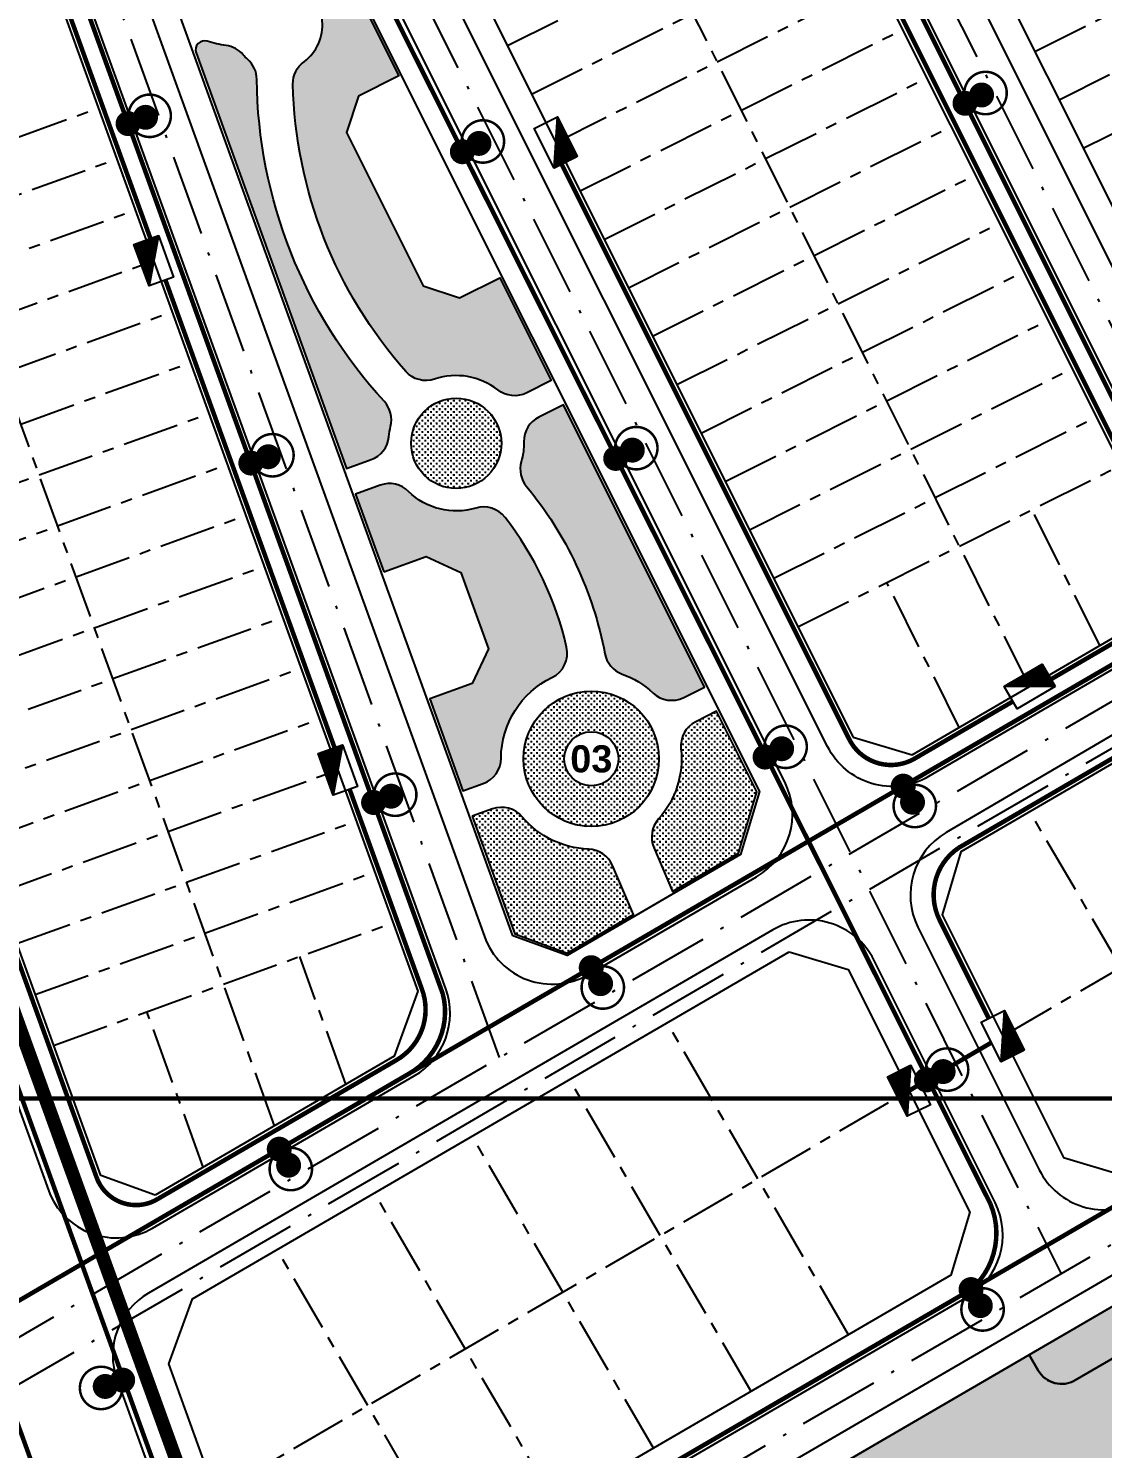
# Model space of a CAD drawing. Header units: metres. Extents: x 566107 to 571261, y 2062953 to 2068466.
# Drawn here: x 568692.7 to 568811.7, y 2066197.3 to 2066354.7 of the extents above; entities that cross this region are included whole.
import ezdxf
from ezdxf.enums import TextEntityAlignment as Align

# ---------------------------------------------------------------- set-up
doc = ezdxf.new("R2010")
doc.units = ezdxf.units.M
for name, pattern in [('ACAD_ISO10W100', [18.5, 12, -3, 0.5, -3]), ('CENTER', [2, 1.25, -0.25, 0.25, -0.25]), ('DOT', [0.25, 0, -0.25])]:
    doc.linetypes.add(name, pattern=pattern)
for name, color, linetype in [('bonen', 34, 'CONTINUOUS'), ('BoThamCo', 94, 'CONTINUOUS'), ('ChiaLo', 128, 'CENTER'), ('Dien', 1, 'CONTINUOUS'), ('Dien CS', 2, 'CONTINUOUS'), ('Dien SH', 6, 'CONTINUOUS'), ('ghi_chu', 7, 'CONTINUOUS'), ('hacth sdd', 8, 'CONTINUOUS'), ('hatchViaHe+LogDg', 129, 'CONTINUOUS'), ('Khung ban ve', 7, 'CONTINUOUS'), ('LogDg', 7, 'CONTINUOUS'), ('TimDg', 222, 'CONTINUOUS'), ('ViaHeS', 32, 'CONTINUOUS')]:
    doc.layers.add(name, color=color, linetype=linetype)
doc.styles.add('ARIALB', font='VHARIALB.TTF', dxfattribs={"width": 0.75})
doc.styles.get("Standard").update_dxf_attribs({"font": 'VHARIALN.TTF'})
doc.linetypes.add('DD0', pattern='A,12.7,-5.08,["0,4kV",Standard,S=2.54,R=0,X=-2.54,Y=-1.27],-9.35', length=27.13)
doc.linetypes.add('DIEN35KV', pattern='A,12.7,-5.08,["35KV",Standard,S=2.54,R=0,X=-2.54,Y=-1.27],-9.08', length=26.86)
doc.linetypes.add('DIENCS_LINE', pattern='A,12.7,-5.08,["CS",Standard,S=2.54,R=0,X=-2.54,Y=-1.27],-6.35', length=24.13)
pattern_1 = [(0, (568078.4122556136, 2065965.172538756), (0.3175, 0.3175), [0.15875, -0.4762500000000001]), (90, (568078.4916306136, 2065965.093163756), (-0.3175, 0.3175), [0.15875, -0.4762500000000001])]

# ---------------------------------------------------------------- blocks, each defined once
blk = doc.blocks.new('dsl')
at = {"color": 158, "linetype": 'DOT'}
blk.add_wipeout([(0, 1.5), (0.33644860936327353, 1.4617805352900177), (0.7271365341730276, 1.3119727361482205), (1.0179708990035576, 1.1016965319868746), (1.2342348857782783, 0.8524460373446345), (1.3543988210148825, 0.6446734317579512), (1.4417184349149323, 0.4140627419110956), (1.5, 0), (1.4408082852605588, -0.41721874987695173), (1.3263853264506624, -0.7005012247245759), (1.1508682344574481, -0.9620303045958281), (0.9135099182603594, -1.1897477167658508), (0.6119164755800454, -1.3695102143101394), (0.38024214177858096, -1.4510051391553134), (0, -1.5), (-0.4646015835460416, -1.4262346820905236), (-0.7918897030176879, -1.2739351231138016), (-1.1446356684900818, -0.9694375619291122), (-1.3156433532713265, -0.7204738487488953), (-1.4267119241412873, -0.46313398238271475), (-1.493310356047019, -0.14150682114990332), (-1.5, 0), (-1.4614062352338948, 0.3380707260221243), (-1.3372086829040484, 0.6796123441309305), (-1.1726255954709188, 0.9353871992789777), (-0.9171726725762708, 1.1869264040143435), (-0.6270318645983934, 1.362655877601469), (-0.2542087298352414, 1.478302378207502)], dxfattribs=at).dxf.layer = 'ghi_chu'
at = {"layer": 'ghi_chu', "color": 32}
blk.add_circle((0, 0), 1.5, dxfattribs=at)
at = {"layer": 'ghi_chu', "style": 'ARIALB'}
blk.add_attdef('01', text='', height=1.5, dxfattribs=at).set_placement((0, -0.75), align=Align.CENTER)
blk = doc.blocks.new('TCT')
at = {"layer": 'Dien SH', "linetype": 'ACAD_ISO10W100'}
h = blk.add_hatch(dxfattribs=at)
h.set_pattern_fill('ANSI31', color=8, scale=0.2, angle=359.8821450780735, style=0)
h.set_pattern_definition([(44.88214507807346, (4489.845164539991, -1045.592616699636), (-0.01764126996163365, 0.01771399430226742), [])])
h.paths.add_polyline_path([(-0.8581047976622358, 0.5049081214237958), (-2.414953387225978, -0.262628068914637), (-2.417317806510255, -1.412101125111803), (2.405679001938552, -1.422021833481267)])
h.paths.add_polyline_path([(-0.8581047976622358, 0.5049081214237958), (-2.411488130805083, 1.422021833714098), (-2.414953387225978, -0.262628068914637)])
at = {"layer": 'Dien SH', "color": 4, "linetype": 'ACAD_ISO10W100'}
blk.add_line((-2.411508536781184, 1.412101365625858), (2.4115085368976, -1.412101365625858), dxfattribs=at)
at = {"layer": 'Dien SH', "color": 4, "linetype": 'Continuous'}
blk.add_lwpolyline([(-2.411508536781184, 1.412101365625858), (2.411508677410893, 1.412101125577465), (2.4115085368976, -1.412101365625858), (-2.411508677876554, -1.412101125344634)], close=True, dxfattribs=at)
blk = doc.blocks.new('CS01')
at = {"layer": 'Dien CS', "color": 7, "linetype": 'Continuous', "ltscale": 20}
for points, const_width in [([(0.5112130906200036, 0.4653365048579872, -1), (-0.5112130906200036, -0.4653365048579872, -1)], 1.3825728), ([(1.738124508876354, -0.965459703002125, -1), (-1.738124508527108, -4.129747934872285, -1)], 0.2765145599999999), ([(0.5112130909692496, -1.592490859562531, -1), (-0.511213090736419, -2.523163869744167, -1)], 1.3825728)]:
    blk.add_lwpolyline(points, format="xyb", close=True, dxfattribs=dict(at, const_width=const_width))
blk = doc.blocks.new('cs12')
at = {"layer": 'Dien CS', "color": 7, "linetype": 'Continuous', "ltscale": 20}
for points, const_width in [([(1.738124508876354, 0.9654597032349557, 1), (-1.738124508876354, 4.129747934639454, 1)], 0.2765145599999999), ([(0.5112130908528343, 1.592490859562531, 1), (-0.5112130909692496, 2.523163869744167, 1)], 1.3825728), ([(0.5112130906200036, 0.4653365048579872, -1), (-0.5112130905035883, -0.4653365048579872, -1)], 1.3825728)]:
    blk.add_lwpolyline(points, format="xyb", close=True, dxfattribs=dict(at, const_width=const_width))

msp = doc.modelspace()

# ---------------------------------------------------------------- hatches: boundary and pattern name
at = {"layer": 'hacth sdd'}
h = msp.add_hatch(dxfattribs=at)
h.set_pattern_fill('CROSS', color=64, scale=0.05, style=0)
h.set_pattern_definition([(0, (568721.9989918892, 2066314.006184581), (0.3175, 0.3175), [0.15875, -0.4762500000000001]), (90, (568722.0783668892, 2066313.926809581), (-0.3175, 0.3175), [0.15875, -0.4762500000000001])])
edge = h.paths.add_edge_path()
edge.add_arc((568727.8216866422, 2066359.027739152), 0.9999999999981045, 26.571817910871175, 154.3240032178471, ccw=False)
edge.add_line((568728.7160610104, 2066359.475058378), (568733.7441518321, 2066349.421845162))
edge.add_line((568733.7441518321, 2066349.421845162), (568729.2722799912, 2066347.185249034))
edge.add_line((568729.2722799912, 2066347.185249034), (568727.931114564, 2066343.160168253))
edge.add_line((568727.931114564, 2066343.160168253), (568736.4301798524, 2066326.167055258))
edge.add_line((568736.4301798524, 2066326.167055258), (568740.4552606338, 2066324.825889831))
edge.add_line((568740.4552606338, 2066324.825889831), (568744.9271324743, 2066327.06248596))
edge.add_line((568744.9271324743, 2066327.06248596), (568750.6255970357, 2066315.668921032))
edge.add_line((568750.6255970357, 2066315.668921032), (568747.9046002765, 2066314.308020935))
edge.add_arc((568746.5626425995, 2066316.99114404), 3.000000000359004, 231.9487514292361, 296.5718178979449, ccw=False)
edge.add_arc((568740.090798863, 2066308.7228166), 7.499999999847374, 51.94875142909858, 108.6061419589145)
edge.add_arc((568736.7406593525, 2066318.674025835), 2.99999999976427, 221.5234480165608, 288.6061419568158, ccw=False)
edge.add_arc((568771.7603846615, 2066349.682420422), 49.7750114434053, 181.3403222158405, 221.5234480189326, ccw=False)
edge.add_arc((568724.9981710751, 2066348.588310704), 2.999999999687626, 126.2922423994232, 181.3403222083315, ccw=False)
edge.add_arc((568720.2629386408, 2066355.036378151), 5.000000000340197, 306.292242412494, 365.6423928864109)
edge.add_arc((568728.2241780527, 2066355.822932048), 2.999999999999528, 143.8531744072073, 185.6423928816253, ccw=False)
edge.add_arc((568716.1651233119, 2066364.631651024), 11.93366436080382, 323.8531744085519, 334.3240032440705)
h = msp.add_hatch(dxfattribs=at)
h.set_pattern_fill('CROSS', color=64, scale=0.05, style=0)
h.set_pattern_definition([(0, (568711.2204058428, 2066305.915631093), (0.3175, 0.3175), [0.15875, -0.4762500000000001]), (90, (568711.2997808427, 2066305.836256093), (-0.3175, 0.3175), [0.15875, -0.4762500000000001])])
edge = h.paths.add_edge_path()
edge.add_arc((568712.1983646456, 2066352.321325173), 1.000000000037148, 72.1394922168977, 199.884278861203)
edge.add_line((568711.2579831588, 2066351.981203637), (568727.9191929944, 2066305.915631093))
edge.add_line((568727.9191929944, 2066305.915631093), (568730.6593744551, 2066306.906712627))
edge.add_arc((568729.639009847, 2066309.727857088), 3.000000000503266, 289.8842788699669, 354.5073453412453)
edge.add_arc((568740.0907988596, 2066308.722816599), 7.499999997090707, 165.7288222274898, 174.5073453212756, ccw=False)
edge.add_arc((568729.9148303333, 2066311.311187612), 3.000000000565944, 345.7288222285967, 402.5199751530191)
edge.add_arc((568771.7603846614, 2066349.682420423), 53.77501144345688, 180.6677720280337, 222.5199751578641, ccw=False)
edge.add_arc((568714.989229188, 2066349.020732834), 2.999999998700216, 0.6677720350802266, 48.76006877135492)
edge.add_arc((568720.2629386494, 2066355.036378151), 5.000000005898245, 220.608973250639, 228.760068696816, ccw=False)
edge.add_arc((568714.18958362, 2066349.829233178), 2.999999999622226, 40.6089733275302, 82.39819180255193)
edge.add_arc((568716.1651233176, 2066364.631651023), 11.93366435874846, 252.1394922052392, 262.398191774729, ccw=False)
h = msp.add_hatch(dxfattribs=at)
h.set_pattern_fill('CROSS', color=64, scale=0.05, style=0)
h.set_pattern_definition(pattern_1)
edge = h.paths.add_edge_path()
edge.add_arc((568740.0907988629, 2066308.7228166), 5, 0, 360)
h = msp.add_hatch(dxfattribs=at)
h.set_pattern_fill('CROSS', color=64, scale=0.05, style=0)
h.set_pattern_definition(pattern_1)
edge = h.paths.add_edge_path()
edge.add_line((568765.297330513, 2066280.554665966), (568767.6095199233, 2066281.711102033))
edge.add_line((568767.6095199233, 2066281.711102033), (568751.9675547129, 2066312.985797927))
edge.add_line((568751.9675547129, 2066312.985797927), (568749.2465579537, 2066311.624897831))
edge.add_arc((568750.5885156306, 2066308.941774727), 2.999999999890454, 116.5718178999346, 181.1948843763227)
edge.add_arc((568740.0907988644, 2066308.7228166), 7.499999998391598, -15.851104561871523, 1.1948843756559882, ccw=False)
edge.add_arc((568750.191533763, 2066305.854863589), 2.999999999991012, 164.1488954433619, 219.5194290532525)
edge.add_arc((568716.1812069009, 2066277.799538332), 41.08858818952549, 10.684865263060772, 39.51942905322733, ccw=False)
edge.add_arc((568759.5053786074, 2066285.973873441), 2.999999999786591, 190.6848652661945, 250.005275181619)
edge.add_arc((568755.0602414798, 2066273.757460059), 10.00000000040047, 46.824064635854086, 70.00527516931152, ccw=False)
edge.add_arc((568763.9553728359, 2066283.23778907), 3.000000000139537, 226.8240646432344, 296.5718178979455)
h = msp.add_hatch(dxfattribs=at)
h.set_pattern_fill('CROSS', color=64, scale=0.05, style=0)
h.set_pattern_definition(pattern_1)
edge = h.paths.add_edge_path()
edge.add_line((568732.0504982497, 2066294.493234773), (568736.7524056842, 2066296.193842452))
edge.add_line((568736.7524056842, 2066296.193842452), (568740.5939147521, 2066294.393062598))
edge.add_line((568740.5939147521, 2066294.393062598), (568743.6550085739, 2066285.929629216))
edge.add_line((568743.6550085739, 2066285.929629216), (568741.8542287204, 2066282.088120148))
edge.add_line((568741.8542287204, 2066282.088120148), (568737.152321286, 2066280.387512469))
edge.add_line((568737.152321286, 2066280.387512469), (568740.8343572629, 2066270.207273634))
edge.add_line((568740.8343572629, 2066270.207273634), (568743.0808741822, 2066271.019804288))
edge.add_arc((568742.0605095747, 2066273.840948749), 3.000000000046744, 289.8842788589344, 359.6320321191565)
edge.add_arc((568755.060241481, 2066273.757460058), 9.999999999822391, 115.8207012967971, 179.6320321146899, ccw=False)
edge.add_arc((568749.3980087836, 2066285.459559053), 3.000000000312114, 295.8207012984951, 372.9857809871714)
edge.add_arc((568716.1812069026, 2066277.799538331), 37.088588188365, 12.9857809845075, 37.75782226985356)
edge.add_arc((568743.1318487034, 2066298.672840686), 3.000000000172752, 37.75782226566093, 106.8354344795726)
edge.add_arc((568740.0907988623, 2066308.7228166), 7.499999999932193, 225.2612123822951, 286.83543448818546, ccw=False)
edge.add_arc((568732.7001036699, 2066301.264423706), 2.999999999606155, 45.26121239301717, 109.8842788661408)
edge.add_line((568731.6797390622, 2066304.085568166), (568728.9395576019, 2066303.094486633))
edge.add_line((568728.9395576019, 2066303.094486633), (568732.0504982497, 2066294.493234773))
h = msp.add_hatch(dxfattribs=at)
h.set_pattern_fill('CROSS', color=64, scale=0.05, style=0)
h.set_pattern_definition(pattern_1)
edge = h.paths.add_edge_path()
edge.add_arc((568755.0602414813, 2066273.757460058), 7.5, 0, 360)
h = msp.add_hatch(dxfattribs=at)
h.set_pattern_fill('CROSS', color=64, scale=0.05, style=0)
h.set_pattern_definition(pattern_1)
edge = h.paths.add_edge_path()
edge.add_line((568761.9944287302, 2066263.912814448), (568764.077285048, 2066259.047715884))
edge.add_line((568764.077285048, 2066259.047715884), (568771.3890542216, 2066263.301678192))
edge.add_line((568771.3890542216, 2066263.301678192), (568773.4176359192, 2066270.098298971))
edge.add_line((568773.4176359192, 2066270.098298971), (568768.9514776003, 2066279.027978929))
edge.add_line((568768.9514776003, 2066279.027978929), (568766.63928819, 2066277.871542862))
edge.add_arc((568767.9812458667, 2066275.188419758), 2.999999999578067, 116.5718178979467, 186.3195711549371)
edge.add_arc((568755.0602414815, 2066273.757460059), 9.999999999720867, -41.794162274346206, 6.31957116019322, ccw=False)
edge.add_arc((568764.7523122746, 2066265.093525402), 3.000000000058237, 138.205837731164, 203.1768382425166)
h = msp.add_hatch(dxfattribs=at)
h.set_pattern_fill('CROSS', color=64, scale=0.05, style=0)
h.set_pattern_definition(pattern_1)
edge = h.paths.add_edge_path()
edge.add_line((568741.85472187, 2066267.386129174), (568746.5710787587, 2066254.346158935))
edge.add_line((568746.5710787587, 2066254.346158935), (568752.3735581993, 2066252.238527616))
edge.add_line((568752.3735581993, 2066252.238527616), (568759.7229174899, 2066256.514359726))
edge.add_line((568759.7229174899, 2066256.514359726), (568757.3979561562, 2066261.944962858))
edge.add_arc((568754.6400726115, 2066260.764251905), 3.000000000151908, 23.17683822850287, 88.14783874340905)
edge.add_arc((568755.06024148, 2066273.757460058), 9.999999999248182, 220.1365256046877, 268.1478387576522, ccw=False)
edge.add_arc((568745.1216033961, 2066265.377515367), 3.000000000324552, 40.13652558726276, 109.8842788397614)
edge.add_line((568744.1012387895, 2066268.198659828), (568741.85472187, 2066267.386129174))
h = msp.add_hatch(dxfattribs=at)
h.set_pattern_fill('CROSS', color=64, scale=0.05, style=0)
h.set_pattern_definition([(0, (568726.2181077171, 2066107.511823657), (0.3175, 0.3175), [0.15875, -0.4762500000000001]), (90, (568726.2974827171, 2066107.432448657), (-0.3175, 0.3175), [0.15875, -0.4762500000000001])])
edge = h.paths.add_edge_path()
edge.add_line((568827.9057365168, 2066132.56217454), (568864.3775519878, 2066153.753022191))
edge.add_line((568864.3775519878, 2066153.753022191), (568829.1100691657, 2066214.452298915))
edge.add_line((568829.1100691657, 2066214.452298915), (568819.5429296357, 2066216.984679198))
edge.add_line((568819.5429296357, 2066216.984679198), (568803.5827793708, 2066207.699118338))
edge.add_line((568803.5827793708, 2066207.699118338), (568804.5885386292, 2066205.970405432))
edge.add_arc((568807.181607989, 2066207.479044321), 3.000000000016365, 210.1906983261399, 300.1906983192565)
edge.add_line((568808.690246877, 2066204.885974961), (568820.2664520721, 2066211.620971565))
edge.add_line((568820.2664520721, 2066211.620971565), (568828.5611824023, 2066209.425392471))
edge.add_line((568828.5611824023, 2066209.425392471), (568859.2717184378, 2066156.569130101))
edge.add_line((568859.2717184378, 2066156.569130101), (568825.3938476988, 2066136.885415751))
edge.add_arc((568334.5707709345, 2066981.646747592), 977.000000235202, 297.6290180077877, 300.15743676226367, ccw=False)
edge.add_arc((568788.5769537514, 2066114.283279129), 2.00000000001723, 117.6297100511861, 223.7344782023378)
edge.add_arc((568739.4434975762, 2066067.273729146), 65.99995812744585, 41.53741249653791, 43.734478192171025, ccw=False)
edge.add_arc((568334.570771048, 2066981.646747397), 982.0000000091319, 297.5551404341041, 300.1574367617127)
at = {"layer": 'hatchViaHe+LogDg'}
h = msp.add_hatch(dxfattribs=at)
h.set_pattern_fill('PHANTSQR', color=256, angle=322.0000000000001, style=0, pattern_type=2)
h.set_pattern_definition([(322.0000000000001, (568580.7870714198, 2066041.32949539), (0.6156614753256582, 0.788010753606722), [0.18, -0.15, 0.18, -0.15, 0.18, -0.16]), (52.00000000000006, (568581.5612942311, 2066040.826127693), (-0.788010753606722, 0.6156614753256582), [0.18, -0.15, 0.18, -0.15, 0.18, -0.16])])
edge = h.paths.add_edge_path()
edge.add_arc((568739.4434975778, 2066067.273729145), 65.99995812739209, 41.53741249846819, 43.73447819417144)
edge.add_arc((568788.5769537515, 2066114.283279129), 2.000000000076781, 117.62901942102161, 223.7344782000322, ccw=False)
edge.add_arc((568334.5707709352, 2066981.646747593), 977.0000002350481, 297.6290194215283, 300.1574367622214)
edge.add_line((568825.3938476988, 2066136.885415751), (568859.2717184379, 2066156.569130101))
edge.add_line((568859.2717184379, 2066156.569130101), (568828.5611824021, 2066209.425392471))
edge.add_line((568828.5611824021, 2066209.425392471), (568820.2664520718, 2066211.620971565))
edge.add_line((568820.2664520718, 2066211.620971565), (568808.6902468773, 2066204.885974961))
edge.add_arc((568807.1816079889, 2066207.479044321), 3.000000000116989, 210.1906983311015, 300.1906983250217, ccw=False)
edge.add_line((568804.5885386292, 2066205.970405432), (568803.5827793708, 2066207.699118338))
edge.add_line((568803.5827793708, 2066207.699118338), (568760.3649567078, 2066182.555136866))
edge.add_line((568760.3649567078, 2066182.555136866), (568761.3707159655, 2066180.826423962))
edge.add_arc((568758.7776466057, 2066179.317785073), 3.000000000016365, -59.80930167690002, 30.19069832613991, ccw=False)
edge.add_line((568760.286285494, 2066176.724715713), (568732.9201400105, 2066160.803185828))
edge.add_line((568732.9201400105, 2066160.803185828), (568731.5364120429, 2066156.993670848))
edge.add_line((568731.5364120429, 2066156.993670848), (568739.1586386834, 2066135.919436881))
edge.add_arc((568737.2778757093, 2066135.23919381), 2.00000000001254, -88.17496978748733, 19.884278837848285, ccw=False)
edge.add_arc((568739.4434975804, 2066067.273729148), 65.99995812357366, 91.82503020924716, 93.98544278419456)
edge.add_line((568734.8563012333, 2066133.114082291), (568736.0640985466, 2066129.774716465))
edge.add_arc((568754.871728285, 2066136.577147179), 19.99999999992734, 199.8842788529489, 221.7040404863871)
edge.add_arc((568739.4434975787, 2066067.273729146), 55.99995812561637, 45.93390155427312, 89.49210134938158, ccw=False)
edge.add_arc((568777.0924868174, 2066127.469639831), 20.00000000005169, 273.7219624159595, 297.3872225899458)
edge.add_arc((568334.5707710212, 2066981.646747383), 982.0000000090345, 297.3872225930007, 297.5551404358845)

# ---------------------------------------------------------------- linework, layer by layer
at = {"layer": 'bonen', "linetype": 'ByBlock'}
msp.add_lwpolyline([(568788.8459769285, 2066111.038892309, 0.009586801249240334), (568787.1318512096, 2066112.900644455, -0.4991562766083358), (568787.6494641035, 2066116.055216756, 0.01103274947337492), (568825.3938476988, 2066136.885415751), (568859.2717184379, 2066156.569130101), (568828.5611824021, 2066209.425392471), (568820.2664520718, 2066211.620971565), (568808.6902468773, 2066204.885974961, -0.4142135623566424), (568804.5885386292, 2066205.970405432), (568803.5827793708, 2066207.699118338), (568760.3649567078, 2066182.555136866), (568761.3707159655, 2066180.826423962, -0.4142135623959386), (568760.286285494, 2066176.724715713), (568732.9201400105, 2066160.803185828), (568731.5364120429, 2066156.993670848), (568739.1586386834, 2066135.919436881, -0.5098511295267119), (568737.3415705096, 2066133.240208325, 0.009426857384935938), (568734.8563012333, 2066133.114082291), (568736.0640985466, 2066129.774716465, 0.09549537837549592), (568739.9399029146, 2066123.271487064, -0.1923805026644491), (568778.3907832373, 2066107.511823657, 0.1036277479899879), (568786.2925224878, 2066109.711280006, 0.0007326799388982222), (568788.8459769286, 2066111.038892309)], format="xyb", dxfattribs=at)
at = {"layer": 'BoThamCo'}
for points in [[(568726.920428025, 2066359.461020706, -0.6233668664774156), (568728.7160610104, 2066359.475058378), (568733.7441518321, 2066349.421845162), (568729.2722799912, 2066347.185249034), (568727.931114564, 2066343.160168253), (568736.4301798524, 2066326.167055258), (568740.4552606338, 2066324.825889831), (568744.9271324743, 2066327.06248596), (568750.6255970357, 2066315.668921032), (568747.9046002765, 2066314.308020935, -0.2896898632842792), (568744.7135443889, 2066314.628764771, 0.252376911973795), (568737.6978420697, 2066315.830823197, -0.3013593855437214), (568734.4946059005, 2066316.685246338, -0.1771509770545272), (568721.9989918892, 2066348.518137998, -0.2449208039261455), (568723.2224589128, 2066351.006335997, 0.2649124080853494), (568725.2387132734, 2066355.527974337, -0.1843879064070874), (568725.8016537916, 2066357.592501545, 0.0457194250066403), (568726.9204411553, 2066359.461014394)], [(568712.5050652857, 2066353.273131202, 0.6233220398687781), (568711.2579831588, 2066351.981203637), (568727.9191929944, 2066305.915631093), (568730.6593744551, 2066306.906712627, 0.2896898632939126), (568732.6252352804, 2066309.440702663, -0.0383222763403366), (568732.8222499135, 2066310.571653037, 0.2529978270334273), (568732.1259556122, 2066313.338729228, -0.1846720868741633), (568717.9890254367, 2066349.055696504, 0.212977513237939), (568716.9668702321, 2066351.276599827, -0.0355808670036569), (568716.4670917526, 2066351.781912543, 0.1843879064034485), (568714.5864466359, 2066352.802867275, -0.0447919407318456), (568712.5050608176, 2066353.273117336)], [(568765.297330513, 2066280.554665966), (568767.6095199233, 2066281.711102033), (568751.9675547129, 2066312.985797927), (568749.2465579537, 2066311.624897831, 0.2896898633100661), (568747.5891679827, 2066308.879215262, -0.0745146124968285), (568747.3056095057, 2066306.674278735, 0.2464126879209173), (568747.87730723, 2066303.945844062, -0.1264826011928962), (568756.5573931888, 2066285.417652288, 0.2647735382930965), (568758.4795777324, 2066283.154701122, -0.1014934660978695), (568761.9026502154, 2066281.050020837, 0.3140891564184238), (568765.2973305128, 2066280.554665966)], [(568732.0504982497, 2066294.493234773), (568736.7524056842, 2066296.193842452), (568740.5939147521, 2066294.393062598), (568743.6550085739, 2066285.929629216), (568741.8542287204, 2066282.088120148), (568737.152321286, 2066280.387512469), (568740.8343572629, 2066270.207273634), (568743.0808741822, 2066271.019804288, 0.3140891564433886), (568745.0604477071, 2066273.821682128, -0.2858546832761932), (568750.7046778678, 2066282.759074669, 0.3500239741331697), (568752.3212863656, 2066286.133686771, 0.1085113333848423), (568745.503666655, 2066300.509816354, 0.3108795904996282), (568742.2629773205, 2066301.544262376, -0.2753248836157863), (568734.8117308673, 2066303.395393104, 0.2896898633075394), (568731.6797390622, 2066304.085568166), (568728.9395576019, 2066303.094486633), (568732.0504982497, 2066294.493234773)], [(568761.9944287302, 2066263.912814448), (568764.077285048, 2066259.047715884), (568771.3890542216, 2066263.301678192), (568773.4176359192, 2066270.098298971), (568768.9514776003, 2066279.027978929), (568766.63928819, 2066277.871542862, 0.3140891564261989), (568764.9994756242, 2066274.858198289, -0.2130752931330673), (568762.5156805529, 2066267.092894938, 0.2913361405741684), (568761.9944287302, 2066263.912814448)]]:
    msp.add_lwpolyline(points, format="xyb", dxfattribs=at)
for points in [[(568741.85472187, 2066267.386129174), (568746.5710787587, 2066254.346158935), (568752.3735581993, 2066252.238527616), (568759.7229174899, 2066256.514359726), (568757.3979561562, 2066261.944962858, 0.2913361405997501), (568754.7370346587, 2066263.762684556, -0.2126081553835569), (568747.4151352624, 2066267.311348757, 0.3140891564272769), (568744.1012387895, 2066268.198659828)], [(568827.9057365168, 2066132.56217454), (568864.3775519878, 2066153.753022191), (568829.1100691657, 2066214.452298915), (568819.5429296357, 2066216.984679198), (568803.5827793708, 2066207.699118338), (568804.5885386292, 2066205.970405432, 0.41421356233378), (568808.690246877, 2066204.885974961), (568820.2664520721, 2066211.620971565), (568828.5611824023, 2066209.425392471), (568859.2717184378, 2066156.569130101), (568825.3938476988, 2066136.885415751, -0.01103275564291918), (568787.6494427449, 2066116.055205576, 0.4991525123572363), (568787.1318512096, 2066112.900644455, -0.00958680124893641), (568788.8459769284, 2066111.038892309, 0.01135514776148684)]]:
    msp.add_lwpolyline(points, format="xyb", close=True, dxfattribs=at)
for centre, radius in [((568740.0907988629, 2066308.7228166), 5), ((568755.0602414813, 2066273.757460058), 7.5)]:
    msp.add_circle(centre, radius, dxfattribs=at)
at = {"layer": 'ChiaLo', "ltscale": 5}
for points in [[(568803.636761567, 2066281.774051551), (568750.3989221812, 2066388.218300377)], [(568745.7576797616, 2066352.787246118), (568781.5326544972, 2066370.680015149)], [(568804.2208207282, 2066352.143556483), (568839.9957954533, 2066370.03632551)], [(568748.4415951157, 2066347.420999909), (568784.2165698512, 2066365.313768941)], [(568806.9047360822, 2066346.777310274), (568842.6797108073, 2066364.670079301)], [(568751.1255104699, 2066342.0547537), (568786.9004852051, 2066359.947522732)], [(568809.5886514361, 2066341.411064066), (568845.3636261612, 2066359.303833092)], [(568719.9633699185, 2066233.093158353), (568675.6425523169, 2066355.633109445)], [(568753.809425824, 2066336.688507491), (568789.5844005592, 2066354.581276523)], [(568756.4933411782, 2066331.322261283), (568792.2683159132, 2066349.215030314)], [(568662.8257569213, 2066332.266982773), (568700.4410163976, 2066345.871844203)], [(568759.1772565324, 2066325.956015074), (568794.9522312671, 2066343.848784105)], [(568664.8664861359, 2066326.624693851), (568702.4817456121, 2066340.229555281)], [(568761.8611718864, 2066320.589768865), (568797.6361466211, 2066338.482537897)], [(568666.9072153503, 2066320.98240493), (568704.5224748267, 2066334.58726636)], [(568764.5450872406, 2066315.223522657), (568800.3200619752, 2066333.116291688)], [(568668.9479445649, 2066315.340116008), (568706.5632040412, 2066328.944977439)], [(568767.2290025947, 2066309.857276448), (568803.0039773291, 2066327.750045479)], [(568670.9886737794, 2066309.697827087), (568708.6039332558, 2066323.302688517)], [(568769.9129179489, 2066304.491030239), (568805.6878926831, 2066322.38379927)], [(568673.029402994, 2066304.055538165), (568710.6446624703, 2066317.660399596)], [(568772.596833303, 2066299.124784031), (568808.371808037, 2066317.017553062)], [(568800.6579078314, 2066243.019201354), (568924.0747977855, 2066314.82272599)], [(568675.0701322085, 2066298.413249244), (568712.6853916849, 2066312.018110674)], [(568775.2807486572, 2066293.758537822), (568811.0557233911, 2066311.651306853)], [(568677.1108614231, 2066292.770960323), (568714.7261208994, 2066306.375821753)], [(568777.9646640113, 2066288.392291613), (568813.7396387451, 2066306.285060644)], [(568811.431512511, 2066286.309011001), (568803.9015206955, 2066301.364549162)], [(568679.1515906376, 2066287.128671401), (568716.766850114, 2066300.733532832)], [(568681.1923198522, 2066281.48638248), (568718.8075793285, 2066295.09124391)], [(568795.8420106231, 2066277.2390921), (568787.8027820693, 2066293.3128031)], [(568683.2330490667, 2066275.844093558), (568720.8483085431, 2066289.448954989)], [(568685.2737782812, 2066270.201804637), (568722.8890377576, 2066283.806666067)], [(568687.3145074957, 2066264.559515716), (568724.9297669722, 2066278.164377146)], [(568689.3552367103, 2066258.917226794), (568726.9704961868, 2066272.522088225)], [(568823.7910072769, 2066233.339357475), (568803.6758220992, 2066267.913615606)], [(568691.3959659248, 2066253.274937873), (568729.0112254013, 2066266.879799303)], [(568693.4366951394, 2066247.632648951), (568731.0519546159, 2066261.237510382)], [(568695.477424354, 2066241.99036003), (568733.0926838304, 2066255.59522146)], [(568727.8701539696, 2066237.693298282), (568722.7484874742, 2066251.853884567)], [(568712.0565858674, 2066228.493018424), (568705.82162071, 2066245.731696923)], [(568783.5689390927, 2066209.938295718), (568763.4537539153, 2066244.512553848)], [(568772.764483427, 2066203.652300349), (568752.6492982495, 2066238.22655848)], [(568713.4551193658, 2066192.284917155), (568790.2649065728, 2066236.972588753)], [(568761.9600277613, 2066197.366304982), (568741.8448425838, 2066231.940563112)], [(568751.1555720955, 2066191.080309614), (568731.040386918, 2066225.654567744)], [(568740.3511164298, 2066184.794314246), (568720.2359312522, 2066219.368572376)]]:
    msp.add_lwpolyline(points, dxfattribs=at)
at = {"layer": 'Dien CS', "color": 11, "linetype": 'DIENCS_LINE', "ltscale": 0.5, "const_width": 0.5}
for points in [[(568662.568130174, 2066456.866906005), (568694.1968031994, 2066370.48660086), (568738.5960548525, 2066247.729609442, -0.3444416104688091), (568734.7493693682, 2066238.803277027), (568734.7493693682, 2066238.803277027)], [(568768.854285211, 2066406.622633209, 0.4306955768728146), (568767.7989907137, 2066403.728084664), (568769.5094110542, 2066400.308253761), (568814.3661057061, 2066310.621346447)], [(568799.2893465932, 2066224.436943046, -0.3226020236636852), (568797.1416134286, 2066214.942251516, 0.5167276844117878)]]:
    msp.add_lwpolyline(points, format="xyb", dxfattribs=at)
at = {"layer": 'Dien SH', "color": 6, "linetype": 'DD0', "ltscale": 0.45, "const_width": 0.5}
for points in [[(568706.2000654861, 2066331.419060043), (568696.4290327118, 2066358.434398276, -0.3944017121227008), (568696.9660791522, 2066359.689572182), (568706.2002930192, 2066363.759811438, -0.3650591349428434), (568709.2395448228, 2066370.822973968), (568783.9541633736, 2066403.374407532)], [(568806.0059548363, 2066282.573975044), (568816.8683083897, 2066288.893655205, 0.4042448936695908), (568819.0816755906, 2066296.7219107), (568788.4436459893, 2066357.979882172)], [(568799.1147470471, 2066244.986841915), (568793.6584358693, 2066255.896243034, -0.3803588223667141), (568795.8205793925, 2066263.921927306), (568910.3661436284, 2066330.564144969, -0.4161976025842981), (568917.7506678677, 2066328.585022236), (568923.4260113919, 2066317.237685732)], [(568689.7183752661, 2066256.443144192), (568700.234311853, 2066227.368266408, 0.4756966572891284), (568707.0374958656, 2066224.994463969), (568733.4767418982, 2066240.37672692, 0.3691252256257043), (568736.2561944423, 2066248.318684834), (568728.2740162459, 2066270.388127112)]]:
    msp.add_lwpolyline(points, format="xyb", dxfattribs=at)
for points in [[(568726.6073576316, 2066274.996170829), (568707.8667241004, 2066326.811016326)], [(568790.2649065731, 2066236.972588754), (568799.4061483978, 2066242.314663525)]]:
    msp.add_lwpolyline(points, dxfattribs=at)
at = {"layer": 'Khung ban ve', "color": 250, "const_width": 0.5}
msp.add_lwpolyline([(569223.9280794318, 2066236.109092405), (567973.9280794318, 2066236.109092405)], dxfattribs=at)
at = {"layer": 'LogDg'}
for points in [[(568779.4487126727, 2066394.966528067), (568826.2857889917, 2066301.320026564, 0.4328364540799716), (568837.4638209718, 2066297.983728743), (568863.4463241195, 2066313.100260243, 0.3958327164998583), (568866.5782820294, 2066323.593665674), (568821.2979554122, 2066414.12758683, 0.3988576539189693), (568810.9463528633, 2066417.882633766), (568783.4071000138, 2066405.878682613, 0.4297380397515082)], [(568687.9292308936, 2066364.263103907), (568657.6144609059, 2066351.054438595, 0.3956287128494158), (568653.2869812559, 2066340.999414358), (568694.8982529345, 2066225.950923082, 0.4679364043365623), (568706.4443418647, 2066221.757043742), (568735.4358833934, 2066238.624223484, 0.3624568435447342), (568738.9358982536, 2066248.260047396), (568698.6478550344, 2066359.650024242, 0.4330458965175016)], [(568799.8126788754, 2066224.589300708), (568786.3662897788, 2066251.474140574, 0.4328364540872843), (568775.1882577983, 2066254.810438395), (568706.0036545128, 2066214.559072732, 0.3624568435590229), (568702.5036396533, 2066204.92324882), (568712.8746215346, 2066176.249147549, 0.4679364043419005), (568724.4207104652, 2066172.05526821), (568796.6807209661, 2066214.095895276, 0.3958327164936001)]]:
    msp.add_lwpolyline(points, format="xyb", close=True, dxfattribs=at)
for points in [[(568889.2413447195, 2066321.166134422), (568794.3976935571, 2066265.584786457, 0.3958327165057336), (568791.2657356471, 2066255.091381025), (568804.7121247433, 2066228.206541158, 0.4328364540703139), (568815.8901567232, 2066224.870243337), (568931.7897373424, 2066292.701859072, 0.3958327165092687), (568934.9216952524, 2066303.195264504), (568921.4753061553, 2066330.080104371, 0.4328364540642664), (568910.2972741756, 2066333.416402192), (568889.2413447195, 2066321.166134422)], [(568747.0171258041, 2066111.631777173, -0.2699449570361327), (568731.575560217, 2066124.544051937), (568720.480008246, 2066155.221473286, -0.3624568435240875), (568723.9800231059, 2066164.857297198), (568817.1654171133, 2066219.07224084, -0.414383604057916), (568833.5757515602, 2066214.728496583), (568839.7029900948, 2066204.182834756, 0.4142135623498612), (568850.639198146, 2066201.284670949), (568948.0737645855, 2066257.89608518, -0.4326641440509916), (568959.2477816521, 2066254.557453055), (568976.279262281, 2066220.504546651, -0.3960005967106472), (568973.1432894581, 2066210.008806916), (568830.9200145364, 2066127.374265357, -0.0129992497524106), (568785.852160921, 2066102.733126933, -0.2781172685846299), (568765.2481628542, 2066104.139912225, 0.1108475370652029), (568747.017125681, 2066111.631776453)]]:
    msp.add_lwpolyline(points, format="xyb", dxfattribs=at)
at = {"layer": 'TimDg', "linetype": 'ACAD_ISO10W100', "ltscale": 0.75}
for points in [[(568828.84420878, 2066289.498077545), (568771.5786263434, 2066403.99543462)], [(568723.8439213932, 2066383.18858595), (568807.1149444195, 2066216.695700502)], [(568744.8793868865, 2066240.647631228), (568697.480746155, 2066371.697269555)], [(568706.6297355595, 2066158.233749528), (568943.5426505578, 2066296.068873513)]]:
    msp.add_lwpolyline(points, dxfattribs=at)
for points in [[(568338.8474878361, 2066089.657951565), (568682.1622560618, 2066204.872701785, 0.05082929117719046), (568687.7039373681, 2066207.383150169), (568920.2160115128, 2066342.657879992)], [(568340.2791939727, 2066085.391780268), (568683.5939621984, 2066200.606530488, 0.05082929117633628), (568689.9668957004, 2066203.49354613), (568922.4789698452, 2066338.768275952)]]:
    msp.add_lwpolyline(points, format="xyb", dxfattribs=at)
at = {"layer": 'ViaHeS'}
for points in [[(568835.6732138564, 2066300.412749966), (568861.6729868527, 2066315.539329007), (568863.7581729906, 2066322.525598995), (568818.7297251476, 2066412.555911302), (568811.9096285562, 2066415.02990339), (568784.3576256834, 2066403.020394692), (568782.0107213486, 2066396.550643099), (568829.1148354617, 2066302.37022366)], [(568706.7145209602, 2066225.385023324), (568700.692131015, 2066227.572532612), (568658.971536403, 2066342.923284243), (568661.8544291873, 2066349.62307143), (568689.430675446, 2066361.643147461), (568695.7147835878, 2066358.939119778), (568735.8333934644, 2066248.017598964), (568733.2122188769, 2066240.801293382)], [(568928.7172749164, 2066294.385101265), (568930.8024610545, 2066301.371371253), (568917.3471345163, 2066328.274080728), (568910.7887561216, 2066330.231554421), (568796.0154306997, 2066263.456826079), (568793.9302445618, 2066256.470556091), (568807.3855711009, 2066229.567846617), (568813.9439494957, 2066227.610372923)], [(568776.9788649085, 2066252.381417184), (568783.5372433031, 2066250.423943491), (568796.9925698421, 2066223.521234016), (568794.9073837042, 2066216.534964029), (568724.6908895519, 2066175.683247787), (568718.6684996068, 2066177.870757075), (568708.2417391245, 2066206.699077235), (568710.862913712, 2066213.915382816)]]:
    msp.add_lwpolyline(points, close=True, dxfattribs=at)
msp.add_lwpolyline([(568968.7296136024, 2066214.383638221), (568970.8162586798, 2066221.367398889), (568955.1206044032, 2066252.749441221), (568948.5607670688, 2066254.709424236), (568841.770552551, 2066192.662193044), (568829.1100691654, 2066214.452298915), (568819.5429296356, 2066216.984679198), (568728.839282304, 2066164.213607279), (568726.2181077166, 2066156.997301697), (568736.0640985462, 2066129.774716465, 0.2565942734314264), (568750.5257029631, 2066117.055055491, -0.0851726457280658), (568766.4871331964, 2066110.513034198, 0.2651954711210331), (568786.2925224873, 2066109.711280006, 0.0120879282705805), (568827.9057365246, 2066132.562174545)], format="xyb", close=True, dxfattribs=at)

# ---------------------------------------------------------------- block references
at = {"layer": 'Dien CS', "linetype": 'DIENCS_LINE', "ltscale": 0.5}
for name, p, rotation in [('CS01', (568796.4733366782, 2066346.396321171), 116.5718179019237), ('cs12', (568703.7238868151, 2066344.145713503), 289.8842515708828), ('CS01', (568740.7688871549, 2066341.029586435), 116.5718179019237), ('cs12', (568717.3287303341, 2066306.530447549), 289.8842515708828), ('CS01', (568757.7670177306, 2066307.043360447), 116.5718179019237), ('CS01', (568774.3178290809, 2066273.951508828), 116.5718179019237), ('cs12', (568730.9335738531, 2066268.915181595), 289.8842515708828), ('CS01', (568789.6274393407, 2066270.731150519), 30.19069832117818), ('CS01', (568755.0531812102, 2066250.615965342), 30.19069832117818), ('CS01', (568792.2105981081, 2066238.176534104), 116.5718179019237), ('CS01', (568720.4789230796, 2066230.500780164), 30.19069832117818), ('cs12', (568797.1416134286, 2066214.942251516), 210.190580269938)]:
    msp.add_blockref(name, p, dxfattribs=dict(at, rotation=rotation))
at = {"layer": 'Dien CS', "linetype": 'DIENCS_LINE', "ltscale": 0.5, "xscale": -1, "rotation": 289.8842788714793}
msp.add_blockref('CS01', (568703.129577897, 2066204.907695101, 3.036338462330368e-09), dxfattribs=at)
at = {"layer": 'Dien SH', "yscale": 1.016000000061467, "zscale": 1.016}
for p, xscale, rotation in [((568751.1255104706, 2066342.054753701), 1.015999999968172, 116.5718178980242), ((568706.5632040416, 2066328.94497744), 1.016000000081422, 289.8842788580433), ((568803.6367615671, 2066281.774051553), 1.015999999980336, 210.1906983371345), ((568726.9704961873, 2066272.522088226), 1.016000000081422, 289.8842788580433), ((568800.6579078318, 2066243.019201355), 1.016000000020247, 116.5718179038959), ((568790.2649065731, 2066236.972588754), 1.015999999968172, 296.5718178980242)]:
    msp.add_blockref('TCT', p, dxfattribs=dict(at, xscale=xscale, rotation=rotation))

# ---------------------------------------------------------------- next in the draw order: block references
at = {"layer": 'ghi_chu', "xscale": 2, "yscale": 2, "zscale": 2}
msp.add_blockref('dsl', (568755.0602414813, 2066273.757460058), dxfattribs=at).add_auto_attribs({'01': '03'})

# ---------------------------------------------------------------- next in the draw order: linework, layer by layer
at = {"layer": 'Dien', "linetype": 'DIEN35KV', "const_width": 1.5, "elevation": -3.034103635002339e-09}
msp.add_lwpolyline([(568594.8754779961, 2066516.324418563), (568610.2109773676, 2066469.316981507), (568734.1277589917, 2066126.73361166), (568772.9259913198, 2066018.890976182)], dxfattribs=at)
at = {"layer": 'Dien CS', "color": 11, "linetype": 'DIENCS_LINE', "ltscale": 0.5, "const_width": 0.5}
for points in [[(568826.6627610052, 2065861.161191413), (568743.7096673319, 2066093.053259765), (568606.3575895011, 2066472.80972209), (568592.4103517882, 2066515.519409123)], [(568814.4541872642, 2065857.584250353), (568731.7592461798, 2066088.754663428), (568594.3469120266, 2066468.677724818), (568580.3377640384, 2066511.57699552)], [(568725.1127142559, 2066372.332689319), (568799.2893465932, 2066224.436943046)]]:
    msp.add_lwpolyline(points, dxfattribs=at)
for points in [[(569110.0232635719, 2066392.972216271), (568941.8372060613, 2066299.125253573), (568708.7018419616, 2066163.488538739, -0.05082877473974464), (568701.3130047909, 2066160.141315672), (568350.9599651854, 2066042.564556142)], [(568354.2756925226, 2066098.564793032), (568679.7442578687, 2066207.753068347, 0.05082929117720559), (568687.1331662771, 2066211.10033286), (568918.4559328066, 2066345.683127577), (568974.4552583228, 2066376.913063876)]]:
    msp.add_lwpolyline(points, format="xyb", dxfattribs=at)
at = {"layer": 'Dien SH', "color": 6, "linetype": 'DD0', "ltscale": 0.45, "const_width": 0.5}
msp.add_lwpolyline([(568751.7742968648, 2066339.639793959), (568783.6334547391, 2066275.94028686, 0.4315147998894538), (568790.8642306952, 2066273.764571705), (568801.770447886, 2066280.109771581)], format="xyb", dxfattribs=at)
at = {"layer": 'LogDg'}
for points in [[(568781.2494501952, 2066275.118038627), (568731.7140077237, 2066374.159679395, -0.4297380397587368), (568735.6723950648, 2066385.071833941), (568763.2116479209, 2066397.075785099, -0.3988576539095415), (568773.5632504699, 2066393.320738164), (568821.5419432399, 2066297.391677742, -0.3958327165186791), (568818.4099853301, 2066286.89827231), (568792.4274821752, 2066271.781740806, -0.4328364540641865)], [(568754.7635777415, 2066249.869009976), (568773.3736465338, 2066260.696284373, 0.3958327165010153), (568776.5056044431, 2066271.189689805), (568725.8285455286, 2066372.513889485, 0.3988576539234688), (568715.4769429793, 2066376.26893642), (568708.137545729, 2066373.069802203, 0.3955878952127774), (568703.811101438, 2066363.015229176), (568743.217488811, 2066254.062889317, 0.467936404355073)]]:
    msp.add_lwpolyline(points, format="xyb", close=True, dxfattribs=at)
at = {"layer": 'ViaHeS'}
for points in [[(568770.995020209, 2066391.749062638), (568764.1749236176, 2066394.223054726), (568736.6229207331, 2066382.213546022), (568734.2760163984, 2066375.743794429), (568784.0784966662, 2066276.168235719), (568790.636875061, 2066274.210762025), (568816.636648065, 2066289.337341071), (568818.721834203, 2066296.323611059)], [(568746.3757721989, 2066254.151118869), (568706.7377577433, 2066363.743870439), (568709.6206505276, 2066370.443657626), (568716.4402186673, 2066373.416206056), (568723.2603152588, 2066370.942213968), (568773.6854954073, 2066270.121623119), (568771.6003092695, 2066263.135353131), (568752.3981621441, 2066251.963609582)]]:
    msp.add_lwpolyline(points, close=True, dxfattribs=at)

doc.saveas('drawing.dxf')
